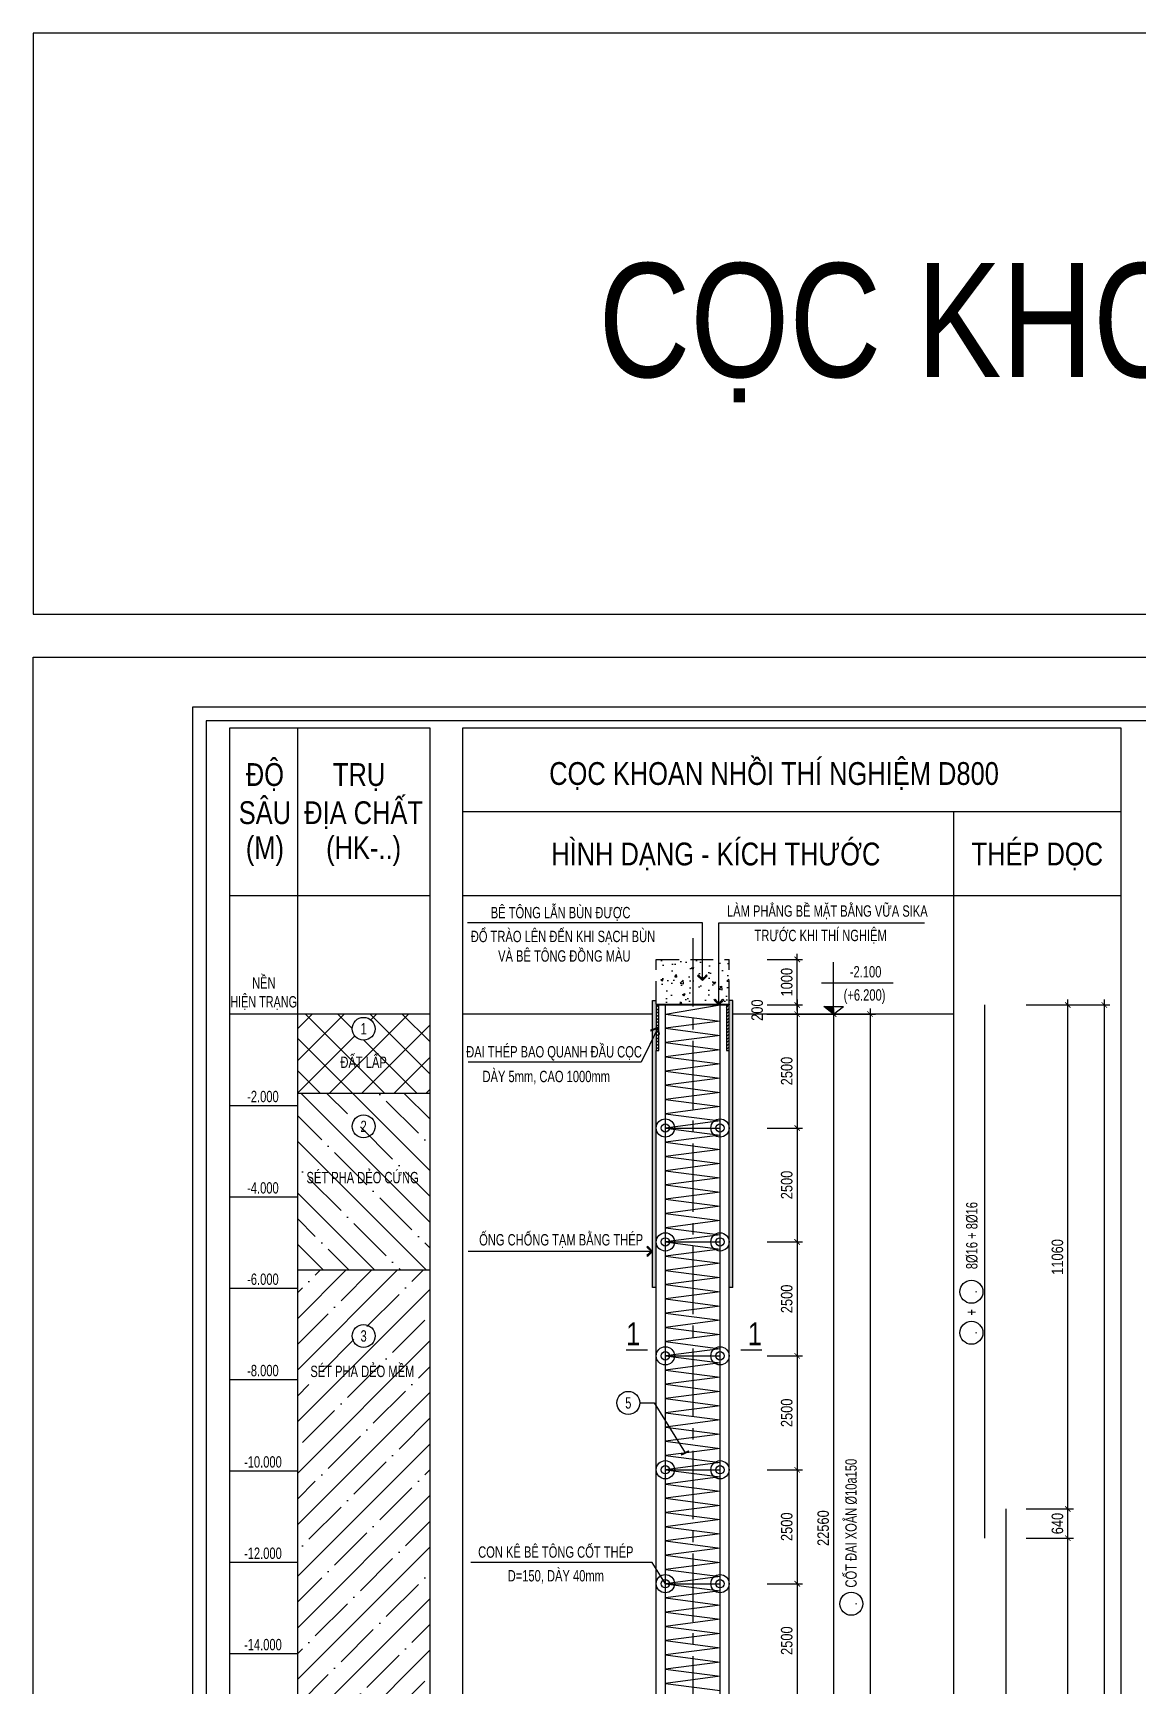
# Model space of a CAD drawing. Extents: x 171424 to 249266, y 74893 to 149166.
# Drawn here: x 171448 to 177512, y 140098 to 149166 of the extents above; entities that cross this region are included whole.
import ezdxf
from ezdxf.enums import TextEntityAlignment as Align

# ---------------------------------------------------------------- set-up
doc = ezdxf.new("R2010")
doc.units = 0
doc.header["$LTSCALE"] = 500
doc.header["$MEASUREMENT"] = 0
doc.header["$PDMODE"] = 3
doc.linetypes.add('CENTER2', pattern=[1.125, 0.75, -0.125, 0.125, -0.125])
doc.linetypes.add('HIDDEN', pattern=[0.375, 0.25, -0.125])
doc.layers.get('0').update_dxf_attribs({"linetype": 'CONTINUOUS'})
doc.layers.get('DEFPOINTS').update_dxf_attribs({"linetype": 'CONTINUOUS'})
for name, color, linetype in [('01.CDC.AXIS', 160, 'CENTER2'), ('02.CDC.DIM', 1, 'CONTINUOUS'), ('03.CDC.BORDER', 3, 'CONTINUOUS'), ('04.CDC.HIDDEN', 8, 'HIDDEN'), ('05.CDC.STEEL', 4, 'CONTINUOUS'), ('06.CDC.TEXT', 2, 'CONTINUOUS'), ('10.CDC.HATCH', 9, 'CONTINUOUS'), ('11.CDC.NOTE', 8, 'CONTINUOUS'), ('CDC-KHUNGTEN', 7, 'CONTINUOUS'), ('CDC.10.HATCH', 9, 'CONTINUOUS')]:
    doc.layers.add(name, color=color, linetype=linetype)
doc.styles.add('ARIAL', font='arial.ttf', dxfattribs={"width": 0.8})
doc.dimstyles.new('DIM100-25', dxfattribs={"dimtxt": 63, "dimasz": 30, "dimexe": 30, "dimexo": 0, "dimgap": 25, "dimtad": 1, "dimdec": 0, "dimlfac": 4, "dimzin": 0, "dimdsep": 46, "dimtxsty": 'ARIAL', "dimblk": 'ARCHTICK', "dimblk1": 'ARCHTICK', "dimblk2": 'D', "dimcen": 0, "dimdle": 30, "dimclrd": 1, "dimclre": 1, "dimclrt": 2, "dimadec": 0, "dimazin": 0, "dimtfac": 1, "dimtdec": 0, "dimtix": 1, "dimtofl": 0, "dimtmove": 2, "dimatfit": 3, "dimldrblk": 'ARCHTICK', "dimfxl": 1, "dimtolj": 1, "dimtzin": 0, "dimarcsym": 0})

# ---------------------------------------------------------------- blocks, each defined once
blk = doc.blocks.new('_ArchTick')
at = {"color": 0, "linetype": 'ByBlock', "const_width": 0.15}
blk.add_lwpolyline([(-0.5, -0.5), (0.5, 0.5)], dxfattribs=at)
blk = doc.blocks.new('*D257')
at = {"layer": '02.CDC.DIM', "color": 1, "lineweight": -2, "transparency": 16777216}
for p, q in [((175642.1, 143804.2), (175642.1, 144114.2)), ((175477.5, 144084.2), (175672.1, 144084.2)), ((175477.5, 143834.2), (175672.1, 143834.2))]:
    blk.add_line(p, q, dxfattribs=at)
at = {"layer": 'DEFPOINTS', "color": 0, "transparency": 16777216}
for p in [(175477.5, 144084.2), (175642.1, 144084.2), (175477.5, 143834.2)]:
    blk.add_point(p, dxfattribs=at)
at = {"layer": '02.CDC.DIM', "color": 1, "lineweight": -2, "transparency": 16777216, "xscale": 30, "yscale": 30, "zscale": 30}
for p, rotation in [((175642.1, 144084.2), 90), ((175642.1, 143834.2), 270)]:
    blk.add_blockref('_ArchTick', p, dxfattribs=dict(at, rotation=rotation))
at = {"layer": '02.CDC.DIM', "color": 2, "transparency": 16777216, "insert": (175585, 143959.2), "char_height": 63, "attachment_point": 5, "rotation": 90, "style": 'ARIAL'}
blk.add_mtext('\\A1;1000', dxfattribs=at)
blk = doc.blocks.new('D')
at = {"layer": '02.CDC.DIM'}
for p, q in [((-50, -50), (50, 50)), ((-86.75, 0), (86.75, 0))]:
    blk.add_line(p, q, dxfattribs=at)
blk = doc.blocks.new('*D258')
at = {"layer": '02.CDC.DIM', "color": 1, "lineweight": -2, "transparency": 16777216}
for p, q in [((176898.1, 143834.2), (177357.8, 143834.2)), ((177327.8, 143864.2), (177327.8, 132329.2)), ((176898.1, 132359.2), (177357.8, 132359.2))]:
    blk.add_line(p, q, dxfattribs=at)
at = {"layer": 'DEFPOINTS', "color": 0, "transparency": 16777216}
for p in [(176898.1, 143834.2), (176898.1, 132359.2), (177327.8, 132359.2)]:
    blk.add_point(p, dxfattribs=at)
at = {"layer": '02.CDC.DIM', "color": 1, "lineweight": -2, "transparency": 16777216, "xscale": 30, "yscale": 30, "zscale": 30}
for p, rotation in [((177327.8, 143834.2), 90), ((177327.8, 132359.2), 270)]:
    blk.add_blockref('_ArchTick', p, dxfattribs=dict(at, rotation=rotation))
at = {"layer": '02.CDC.DIM', "color": 2, "transparency": 16777216, "insert": (177270.6, 138096.7), "char_height": 63, "attachment_point": 5, "rotation": 90, "style": 'ARIAL'}
blk.add_mtext('\\A1;45900', dxfattribs=at)
blk = doc.blocks.new('*D261')
at = {"layer": '02.CDC.DIM', "color": 1, "lineweight": -2, "transparency": 16777216}
for p, q in [((177127.8, 138274.2), (177127.8, 140939.2)), ((176898.1, 140909.2), (177157.8, 140909.2)), ((176898.1, 138304.2), (177157.8, 138304.2))]:
    blk.add_line(p, q, dxfattribs=at)
at = {"layer": 'DEFPOINTS', "color": 0, "transparency": 16777216}
for p in [(176898.1, 140909.2), (177127.8, 140909.2), (176898.1, 138304.2)]:
    blk.add_point(p, dxfattribs=at)
at = {"layer": '02.CDC.DIM', "color": 1, "lineweight": -2, "transparency": 16777216, "xscale": 30, "yscale": 30, "zscale": 30}
for p, rotation in [((177127.8, 140909.2), 90), ((177127.8, 138304.2), 270)]:
    blk.add_blockref('_ArchTick', p, dxfattribs=dict(at, rotation=rotation))
at = {"layer": '02.CDC.DIM', "color": 2, "transparency": 16777216, "insert": (177070.6, 139606.7), "char_height": 63, "attachment_point": 5, "rotation": 90, "style": 'ARIAL'}
blk.add_mtext('\\A1;10420', dxfattribs=at)
blk = doc.blocks.new('*D262')
at = {"layer": '02.CDC.DIM', "color": 1, "lineweight": -2, "transparency": 16777216}
for p, q in [((177127.8, 140879.2), (177127.8, 141099.2)), ((176898.1, 141069.2), (177157.8, 141069.2)), ((176898.1, 140909.2), (177157.8, 140909.2))]:
    blk.add_line(p, q, dxfattribs=at)
at = {"layer": 'DEFPOINTS', "color": 0, "transparency": 16777216}
for p in [(176898.1, 141069.2), (177127.8, 141069.2), (176898.1, 140909.2)]:
    blk.add_point(p, dxfattribs=at)
at = {"layer": '02.CDC.DIM', "color": 1, "lineweight": -2, "transparency": 16777216, "xscale": 30, "yscale": 30, "zscale": 30}
for p, rotation in [((177127.8, 141069.2), 90), ((177127.8, 140909.2), 270)]:
    blk.add_blockref('_ArchTick', p, dxfattribs=dict(at, rotation=rotation))
at = {"layer": '02.CDC.DIM', "color": 2, "transparency": 16777216, "insert": (177070.6, 140989.2), "char_height": 63, "attachment_point": 5, "rotation": 90, "style": 'ARIAL'}
blk.add_mtext('\\A1;640', dxfattribs=at)
blk = doc.blocks.new('*D263')
at = {"layer": '02.CDC.DIM', "color": 1, "lineweight": -2, "transparency": 16777216}
for p, q in [((176898.1, 143834.2), (177157.8, 143834.2)), ((177127.8, 141039.2), (177127.8, 143864.2)), ((176898.1, 141069.2), (177157.8, 141069.2))]:
    blk.add_line(p, q, dxfattribs=at)
at = {"layer": 'DEFPOINTS', "color": 0, "transparency": 16777216}
for p in [(176898.1, 143834.2), (177127.8, 143834.2), (176898.1, 141069.2)]:
    blk.add_point(p, dxfattribs=at)
at = {"layer": '02.CDC.DIM', "color": 1, "lineweight": -2, "transparency": 16777216, "xscale": 30, "yscale": 30, "zscale": 30}
for p, rotation in [((177127.8, 143834.2), 90), ((177127.8, 141069.2), 270)]:
    blk.add_blockref('_ArchTick', p, dxfattribs=dict(at, rotation=rotation))
at = {"layer": '02.CDC.DIM', "color": 2, "transparency": 16777216, "insert": (177070.6, 142451.7), "char_height": 63, "attachment_point": 5, "rotation": 90, "style": 'ARIAL'}
blk.add_mtext('\\A1;11060', dxfattribs=at)
blk = doc.blocks.new('*D266')
at = {"layer": '02.CDC.DIM', "color": 1, "lineweight": -2, "transparency": 16777216}
for p, q in [((175475, 143784.2), (176072.1, 143784.2)), ((176042.1, 143814.2), (176042.1, 132304.2)), ((175475, 132334.2), (176072.1, 132334.2))]:
    blk.add_line(p, q, dxfattribs=at)
at = {"layer": 'DEFPOINTS', "color": 0, "transparency": 16777216}
for p in [(175475, 143784.2), (175475, 132334.2), (176042.1, 132334.2)]:
    blk.add_point(p, dxfattribs=at)
at = {"layer": '02.CDC.DIM', "color": 1, "lineweight": -2, "transparency": 16777216, "xscale": 30, "yscale": 30, "zscale": 30}
for p, rotation in [((176042.1, 143784.2), 90), ((176042.1, 132334.2), 270)]:
    blk.add_blockref('_ArchTick', p, dxfattribs=dict(at, rotation=rotation))
at = {"layer": '02.CDC.DIM', "color": 2, "transparency": 16777216, "insert": (175985, 138059.2), "char_height": 63, "attachment_point": 5, "rotation": 90, "style": 'ARIAL'}
blk.add_mtext('\\A1;45800', dxfattribs=at)
blk = doc.blocks.new('*D270')
at = {"layer": '02.CDC.DIM', "color": 1, "lineweight": -2, "transparency": 16777216}
for p, q in [((175475, 143784.2), (175872.1, 143784.2)), ((175842.1, 143814.2), (175842.1, 138114.2)), ((175475, 138144.2), (175872.1, 138144.2))]:
    blk.add_line(p, q, dxfattribs=at)
at = {"layer": 'DEFPOINTS', "color": 0, "transparency": 16777216}
for p in [(175475, 143784.2), (175475, 138144.2), (175842.1, 138144.2)]:
    blk.add_point(p, dxfattribs=at)
at = {"layer": '02.CDC.DIM', "color": 1, "lineweight": -2, "transparency": 16777216, "xscale": 30, "yscale": 30, "zscale": 30}
for p, rotation in [((175842.1, 143784.2), 90), ((175842.1, 138144.2), 270)]:
    blk.add_blockref('_ArchTick', p, dxfattribs=dict(at, rotation=rotation))
at = {"layer": '02.CDC.DIM', "color": 2, "transparency": 16777216, "insert": (175785, 140964.2), "char_height": 63, "attachment_point": 5, "rotation": 90, "style": 'ARIAL'}
blk.add_mtext('\\A1;22560', dxfattribs=at)
blk = doc.blocks.new('*D272')
at = {"layer": '02.CDC.DIM', "color": 1, "lineweight": -2, "transparency": 16777216}
for p, q in [((175477.5, 143834.2), (175672.1, 143834.2)), ((175642.1, 143864.2), (175642.1, 143754.2)), ((175477.5, 143784.2), (175672.1, 143784.2))]:
    blk.add_line(p, q, dxfattribs=at)
at = {"layer": 'DEFPOINTS', "color": 0, "transparency": 16777216}
for p in [(175477.5, 143834.2), (175477.5, 143784.2), (175642.1, 143784.2)]:
    blk.add_point(p, dxfattribs=at)
at = {"layer": '02.CDC.DIM', "color": 1, "lineweight": -2, "transparency": 16777216, "xscale": 30, "yscale": 30, "zscale": 30}
for p, rotation in [((175642.1, 143834.2), 90), ((175642.1, 143784.2), 270)]:
    blk.add_blockref('_ArchTick', p, dxfattribs=dict(at, rotation=rotation))
at = {"layer": '02.CDC.DIM', "color": 2, "transparency": 16777216, "insert": (175422.7, 143805.7), "char_height": 63, "attachment_point": 5, "rotation": 90, "style": 'ARIAL'}
blk.add_mtext('\\A1;200', dxfattribs=at)
blk = doc.blocks.new('*D278')
at = {"layer": '02.CDC.DIM', "color": 1, "lineweight": -2, "transparency": 16777216}
for p, q in [((175477.5, 143784.2), (175672.1, 143784.2)), ((175642.1, 143814.2), (175642.1, 143129.2)), ((175477.5, 143159.2), (175672.1, 143159.2))]:
    blk.add_line(p, q, dxfattribs=at)
at = {"layer": 'DEFPOINTS', "color": 0, "transparency": 16777216}
for p in [(175477.5, 143784.2), (175477.5, 143159.2), (175642.1, 143159.2)]:
    blk.add_point(p, dxfattribs=at)
at = {"layer": '02.CDC.DIM', "color": 1, "lineweight": -2, "transparency": 16777216, "xscale": 30, "yscale": 30, "zscale": 30}
for p, rotation in [((175642.1, 143784.2), 90), ((175642.1, 143159.2), 270)]:
    blk.add_blockref('_ArchTick', p, dxfattribs=dict(at, rotation=rotation))
at = {"layer": '02.CDC.DIM', "color": 2, "transparency": 16777216, "insert": (175585, 143471.7), "char_height": 63, "attachment_point": 5, "rotation": 90, "style": 'ARIAL'}
blk.add_mtext('\\A1;2500', dxfattribs=at)
blk = doc.blocks.new('*D279')
at = {"layer": '02.CDC.DIM', "color": 1, "lineweight": -2, "transparency": 16777216}
for p, q in [((175642.1, 143189.2), (175642.1, 142504.2)), ((175477.5, 143159.2), (175672.1, 143159.2)), ((175477.5, 142534.2), (175672.1, 142534.2))]:
    blk.add_line(p, q, dxfattribs=at)
at = {"layer": 'DEFPOINTS', "color": 0, "transparency": 16777216}
for p in [(175477.5, 143159.2), (175477.5, 142534.2), (175642.1, 142534.2)]:
    blk.add_point(p, dxfattribs=at)
at = {"layer": '02.CDC.DIM', "color": 1, "lineweight": -2, "transparency": 16777216, "xscale": 30, "yscale": 30, "zscale": 30}
for p, rotation in [((175642.1, 143159.2), 90), ((175642.1, 142534.2), 270)]:
    blk.add_blockref('_ArchTick', p, dxfattribs=dict(at, rotation=rotation))
at = {"layer": '02.CDC.DIM', "color": 2, "transparency": 16777216, "insert": (175585, 142846.7), "char_height": 63, "attachment_point": 5, "rotation": 90, "style": 'ARIAL'}
blk.add_mtext('\\A1;2500', dxfattribs=at)
blk = doc.blocks.new('*D280')
at = {"layer": '02.CDC.DIM', "color": 1, "lineweight": -2, "transparency": 16777216}
for p, q in [((175642.1, 142564.2), (175642.1, 141879.2)), ((175477.5, 142534.2), (175672.1, 142534.2)), ((175477.5, 141909.2), (175672.1, 141909.2))]:
    blk.add_line(p, q, dxfattribs=at)
at = {"layer": 'DEFPOINTS', "color": 0, "transparency": 16777216}
for p in [(175477.5, 142534.2), (175477.5, 141909.2), (175642.1, 141909.2)]:
    blk.add_point(p, dxfattribs=at)
at = {"layer": '02.CDC.DIM', "color": 1, "lineweight": -2, "transparency": 16777216, "xscale": 30, "yscale": 30, "zscale": 30}
for p, rotation in [((175642.1, 142534.2), 90), ((175642.1, 141909.2), 270)]:
    blk.add_blockref('_ArchTick', p, dxfattribs=dict(at, rotation=rotation))
at = {"layer": '02.CDC.DIM', "color": 2, "transparency": 16777216, "insert": (175585, 142221.7), "char_height": 63, "attachment_point": 5, "rotation": 90, "style": 'ARIAL'}
blk.add_mtext('\\A1;2500', dxfattribs=at)
blk = doc.blocks.new('*D281')
at = {"layer": '02.CDC.DIM', "color": 1, "lineweight": -2, "transparency": 16777216}
for p, q in [((175642.1, 141939.2), (175642.1, 141254.2)), ((175477.5, 141909.2), (175672.1, 141909.2)), ((175477.5, 141284.2), (175672.1, 141284.2))]:
    blk.add_line(p, q, dxfattribs=at)
at = {"layer": 'DEFPOINTS', "color": 0, "transparency": 16777216}
for p in [(175477.5, 141909.2), (175477.5, 141284.2), (175642.1, 141284.2)]:
    blk.add_point(p, dxfattribs=at)
at = {"layer": '02.CDC.DIM', "color": 1, "lineweight": -2, "transparency": 16777216, "xscale": 30, "yscale": 30, "zscale": 30}
for p, rotation in [((175642.1, 141909.2), 90), ((175642.1, 141284.2), 270)]:
    blk.add_blockref('_ArchTick', p, dxfattribs=dict(at, rotation=rotation))
at = {"layer": '02.CDC.DIM', "color": 2, "transparency": 16777216, "insert": (175585, 141596.7), "char_height": 63, "attachment_point": 5, "rotation": 90, "style": 'ARIAL'}
blk.add_mtext('\\A1;2500', dxfattribs=at)
blk = doc.blocks.new('*D282')
at = {"layer": '02.CDC.DIM', "color": 1, "lineweight": -2, "transparency": 16777216}
for p, q in [((175477.5, 141284.2), (175672.1, 141284.2)), ((175642.1, 141314.2), (175642.1, 140629.2)), ((175477.5, 140659.2), (175672.1, 140659.2))]:
    blk.add_line(p, q, dxfattribs=at)
at = {"layer": 'DEFPOINTS', "color": 0, "transparency": 16777216}
for p in [(175477.5, 141284.2), (175477.5, 140659.2), (175642.1, 140659.2)]:
    blk.add_point(p, dxfattribs=at)
at = {"layer": '02.CDC.DIM', "color": 1, "lineweight": -2, "transparency": 16777216, "xscale": 30, "yscale": 30, "zscale": 30}
for p, rotation in [((175642.1, 141284.2), 90), ((175642.1, 140659.2), 270)]:
    blk.add_blockref('_ArchTick', p, dxfattribs=dict(at, rotation=rotation))
at = {"layer": '02.CDC.DIM', "color": 2, "transparency": 16777216, "insert": (175585, 140971.7), "char_height": 63, "attachment_point": 5, "rotation": 90, "style": 'ARIAL'}
blk.add_mtext('\\A1;2500', dxfattribs=at)
blk = doc.blocks.new('*D283')
at = {"layer": '02.CDC.DIM', "color": 1, "lineweight": -2, "transparency": 16777216}
for p, q in [((175477.5, 140659.2), (175672.1, 140659.2)), ((175642.1, 140689.2), (175642.1, 140004.2)), ((175477.5, 140034.2), (175672.1, 140034.2))]:
    blk.add_line(p, q, dxfattribs=at)
at = {"layer": 'DEFPOINTS', "color": 0, "transparency": 16777216}
for p in [(175477.5, 140659.2), (175477.5, 140034.2), (175642.1, 140034.2)]:
    blk.add_point(p, dxfattribs=at)
at = {"layer": '02.CDC.DIM', "color": 1, "lineweight": -2, "transparency": 16777216, "xscale": 30, "yscale": 30, "zscale": 30}
for p, rotation in [((175642.1, 140659.2), 90), ((175642.1, 140034.2), 270)]:
    blk.add_blockref('_ArchTick', p, dxfattribs=dict(at, rotation=rotation))
at = {"layer": '02.CDC.DIM', "color": 2, "transparency": 16777216, "insert": (175585, 140346.7), "char_height": 63, "attachment_point": 5, "rotation": 90, "style": 'ARIAL'}
blk.add_mtext('\\A1;2500', dxfattribs=at)
blk = doc.blocks.new('KHUNG A1')
at = {"layer": 'CDC-KHUNGTEN'}
blk.add_lwpolyline([(10366.22, 712.17), (10366.22, 1278.17), (9655.22, 1278.17), (9655.22, 712.17)], close=True, dxfattribs=at)
at = {"layer": 'CDC.10.HATCH', "color": 8}
blk.add_lwpolyline([(9652.22, 709.17), (10447.22, 709.17), (10447.22, 1281.17), (9652.22, 1281.17)], close=True, dxfattribs=at)
at = {"layer": 'DEFPOINTS', "color": 1}
blk.add_lwpolyline([(9617.22, 698.17), (9617.22, 1292.17), (10458.22, 1292.17), (10458.22, 698.17), (9617.22, 698.17)], close=True, dxfattribs=at)

msp = doc.modelspace()

# ---------------------------------------------------------------- hatches: boundary and pattern name
at = {"layer": '10.CDC.HATCH'}
h = msp.add_hatch(dxfattribs=at)
h.set_pattern_fill('AR-CONC', color=256, scale=20, style=0)
h.set_pattern_definition([(50, (75977.15, 182547.87), (143.45204, -12.55043), [15, -165]), (355, (75977.15, 182547.87), (-27.75027, 150.43843), [12, -132]), (100.4514, (75989.1, 182546.83), (115.70188, 137.8879), [12.74804, -140.22842]), (46.1842, (75977.15, 182587.87), (213.4482, -33.1038), [22.5, -247.5]), (96.6356, (75994.93, 182585.12), (186.93254, 194.82357), [19.12206, -210.3426]), (351.1842, (75977.15, 182587.87), (186.9324, 194.8237), [18, -198]), (21, (75997.15, 182577.87), (119.38141, -80.52378), [15, -165]), (326, (75997.15, 182577.87), (48.66307, 145.03), [12, -132]), (71.4514, (76007.1, 182571.16), (168.04453, 64.5061), [12.74804, -140.22842]), (37.5, (75977.145, 182547.874), (2.43197, 66.57877), [0, -130.4, 0, -134, 0, -132.5]), (7.5, (75977.145, 182547.874), (52.613907, 78.88234), [0, -76.4, 0, -127.4, 0, -50.5]), (327.5, (75932.545, 182547.874), (106.764487, -4.510974), [0, -50, 0, -156, 0, -207]), (317.5, (75912.545, 182547.87), (116.63723, 20.021), [0, -65, 0, -103.6, 0, -147])])
h.paths.add_polyline_path([(175268.72, 143839.24), (175268.72, 144084.24), (175185.95, 144084.24), (175135.05, 143848.91), (175136.01, 143844.76), (175167.53, 143855.78), (175169.28, 143849.73), (175132.96, 143839.24)])
h.paths.add_polyline_path([(174868.72, 144084.24), (174868.72, 143839.24), (175132.96, 143839.24), (175122.48, 143875.56), (175128.53, 143877.31), (175135.05, 143848.91), (175185.95, 144084.24)])
for points in [[(174868.72, 143859.24), (174848.72, 143859.24), (174848.72, 143839.24), (174848.72, 143834.24), (174848.72, 143584.24), (174848.72, 142284.31), (174868.72, 142284.31)], [(175288.72, 143859.24), (175268.72, 143859.24), (175268.72, 143839.24), (175268.72, 143834.24), (175268.72, 143584.24), (175268.72, 142284.31), (175288.72, 142284.31)]]:
    msp.add_hatch(color=256, dxfattribs=at).paths.add_polyline_path(points)
h = msp.add_hatch(dxfattribs=at)
h.set_pattern_fill('ANSI31', color=256, scale=100, style=0)
h.set_pattern_definition([(45, (58001.496, 136430.644), (-8.8388348, 8.8388348), [])])
h.paths.add_polyline_path([(174883.72, 143784.24), (174883.72, 143834.24), (174868.72, 143834.24), (174868.72, 143584.24), (174883.72, 143584.24)])
h = msp.add_hatch(dxfattribs=at)
h.set_pattern_fill('ANSI31', color=256, scale=100, style=0)
h.set_pattern_definition([(45, (58386.496, 136430.644), (-8.8388348, 8.8388348), [])])
h.paths.add_polyline_path([(175268.72, 143784.24), (175268.72, 143834.24), (175253.72, 143834.24), (175253.72, 143584.24), (175268.72, 143584.24)])
h = msp.add_hatch(dxfattribs=at)
h.set_pattern_fill('ANSI37', color=256, scale=1000, style=0)
h.set_pattern_definition([(45, (90230.39, 5703.99), (-88.38835, 88.38835), []), (135, (90230.39, 5703.99), (-88.38835, -88.38835), [])])
h.paths.add_polyline_path([(173625.95, 143784.24), (172899.49, 143784.24), (172899.49, 143348.9), (173625.95, 143348.9)])
h.paths.add_polyline_path([(173200.22, 143703.58, -1), (173325.22, 143703.58, -1)], flags=16)
h.paths.add_polyline_path([(173242.26, 143656.71), (173283.19, 143656.71), (173283.19, 143750.46), (173242.26, 143750.46)], flags=8)
h.paths.add_polyline_path([(173112.3, 143465.78), (173396.38, 143465.78), (173396.38, 143604.17), (173112.3, 143604.17)], flags=24)
h = msp.add_hatch(dxfattribs=at)
h.set_pattern_fill('ANSI35', color=256, scale=800, angle=90, style=0)
h.set_pattern_definition([(135, (90230.4, 5703.99), (-141.42136, -141.42136), []), (135, (90230.4, 5845.41), (-141.42136, -141.42136), [250, -50, 0, -50])])
h.paths.add_polyline_path([(172899.49, 143348.9), (172899.49, 142378.5), (173625.95, 142378.5), (173625.95, 143348.9)])
h.paths.add_polyline_path([(173230.04, 143121.3), (173295.41, 143121.3), (173295.41, 143215.44), (173230.04, 143215.44)], flags=24)
h.paths.add_polyline_path([(172929.19, 142835), (173584.8, 142835), (173584.8, 142954.01), (172929.19, 142954.01)], flags=24)
h = msp.add_hatch(dxfattribs=at)
h.set_pattern_fill('ANSI35', color=256, scale=800, style=0)
h.set_pattern_definition([(45, (90230.4, 5703.99), (-141.42136, 141.42136), []), (45, (90371.82, 5703.99), (-141.42136, 141.42136), [250, -50, 0, -50])])
h.paths.add_polyline_path([(172899.49, 138271.74), (173625.95, 138271.74), (173625.95, 142378.5), (172899.49, 142378.5)])
h.paths.add_polyline_path([(173229.76, 141969.92), (173295.69, 141969.92), (173295.69, 142065.72), (173229.76, 142065.72)], flags=24)
h.paths.add_polyline_path([(172950.53, 141771.93), (173560.71, 141771.93), (173560.71, 141890.94), (172950.53, 141890.94)], flags=24)

# ---------------------------------------------------------------- linework, layer by layer
at = {"color": 4}
msp.add_lwpolyline([(171448.44, 145979.09), (192473.44, 145979.09), (192473.44, 149166.23), (171448.44, 149166.23)], close=True, dxfattribs=at)
at = {"layer": '01.CDC.AXIS'}
msp.add_line((175068.72, 144199.9), (175068.72, 132219.24), dxfattribs=at)
at = {"layer": '03.CDC.BORDER'}
for p, q in [((172899.49, 145355.41), (172899.49, 131255.83)), ((173807.35, 144895.41), (177418.59, 144895.41)), ((176500.08, 144895.41), (176500.08, 131255.83)), ((177418.59, 144895.41), (177418.59, 131255.83)), ((172528.44, 144435.41), (173625.95, 144435.41)), ((173807.35, 144435.41), (177418.59, 144435.41)), ((174848.72, 142284.31), (174848.72, 143859.24)), ((174848.72, 143859.24), (174868.72, 143859.24)), ((174868.72, 143839.24), (175268.72, 143839.24)), ((174868.72, 143839.24), (174868.72, 143834.24)), ((174868.72, 143834.24), (175268.72, 143834.24)), ((175288.72, 143859.24), (175268.72, 143859.24)), ((175268.72, 143839.24), (175268.72, 143834.24)), ((175288.72, 142284.31), (175288.72, 143859.24)), ((173625.95, 143784.24), (172528.44, 143784.24)), ((174848.72, 143784.24), (173807.35, 143784.24)), ((176500.08, 143784.24), (175288.72, 143784.24)), ((174868.72, 143159.24), (174868.72, 143584.24)), ((175268.72, 143159.24), (175268.72, 143584.24)), ((172528.44, 143283.11), (172899.49, 143283.11)), ((173625.95, 143348.9), (172899.49, 143348.9)), ((174868.72, 142534.24), (174868.72, 143159.24)), ((175268.72, 142534.24), (175268.72, 143159.24)), ((172528.44, 142781.97), (172899.49, 142781.97)), ((174868.72, 141909.24), (174868.72, 142534.24)), ((175268.72, 141909.24), (175268.72, 142534.24)), ((173625.95, 142378.5), (172899.49, 142378.5)), ((172528.44, 142280.83), (172899.49, 142280.83)), ((174868.72, 142284.31), (174848.72, 142284.31)), ((175288.72, 142284.31), (175268.72, 142284.31)), ((174868.72, 141284.24), (174868.72, 141909.24)), ((175268.72, 141284.24), (175268.72, 141909.24)), ((172528.44, 141779.7), (172899.49, 141779.7)), ((172528.44, 141278.56), (172899.49, 141278.56)), ((174868.72, 140659.24), (174868.72, 141284.24)), ((175268.72, 140659.24), (175268.72, 141284.24)), ((172528.44, 140777.42), (172899.49, 140777.42)), ((174868.72, 140034.24), (174868.72, 140659.24)), ((175268.72, 140034.24), (175268.72, 140659.24)), ((172528.44, 140276.29), (172899.49, 140276.29))]:
    msp.add_line(p, q, dxfattribs=at)
for points in [[(172528.44, 145355.41), (173625.95, 145355.41), (173625.95, 131255.83), (172528.44, 131255.83)], [(173807.35, 145355.41), (177418.59, 145355.41), (177418.59, 131255.83), (173807.35, 131255.83)]]:
    msp.add_lwpolyline(points, close=True, dxfattribs=at)
for centre, radius in [((174918.72, 143159.24), 50), ((175218.72, 143159.24), 50), ((174918.72, 143159.24), 23.06), ((175218.72, 143159.24), 23.06), ((174918.72, 142534.24), 50), ((174918.72, 142534.24), 23.06), ((175218.72, 142534.24), 50), ((175218.72, 142534.24), 23.06), ((174918.72, 141909.24), 50), ((174918.72, 141909.24), 23.06), ((175218.72, 141909.24), 50), ((175218.72, 141909.24), 23.06), ((174918.72, 141284.24), 50), ((174918.72, 141284.24), 23.06), ((175218.72, 141284.24), 50), ((175218.72, 141284.24), 23.06), ((174918.72, 140659.24), 50), ((174918.72, 140659.24), 23.06), ((175218.72, 140659.24), 50), ((175218.72, 140659.24), 23.06)]:
    msp.add_circle(centre, radius, dxfattribs=at)
at = {"layer": '04.CDC.HIDDEN'}
for p, q in [((174868.72, 144084.24), (175268.72, 144084.24)), ((174868.72, 143839.24), (174868.72, 144084.24)), ((175268.72, 143839.24), (175268.72, 144084.24))]:
    msp.add_line(p, q, dxfattribs=at)
at = {"layer": '05.CDC.STEEL'}
for p, q in [((174918.72, 143159.24), (174918.72, 143834.24)), ((174918.72, 143784.24), (175218.72, 143834.24)), ((175218.72, 143159.24), (175218.72, 143834.24)), ((176672.33, 140909.24), (176672.33, 143834.24)), ((175218.72, 143745.18), (174918.72, 143706.12)), ((175218.72, 143667.06), (174918.72, 143627.99)), ((175218.72, 143588.93), (174918.72, 143549.87)), ((175218.72, 143510.81), (174918.72, 143471.74)), ((175218.72, 143432.68), (174918.72, 143393.62)), ((175218.72, 143354.56), (174918.72, 143315.49)), ((175218.72, 143276.43), (174918.72, 143237.37)), ((175218.72, 143198.31), (174918.72, 143159.24)), ((174918.72, 143159.24), (175218.72, 143159.24)), ((174918.72, 142534.24), (174918.72, 143159.24)), ((174918.72, 143159.24), (175218.72, 143159.24)), ((175218.72, 143120.18), (174918.72, 143081.12)), ((175218.72, 142534.24), (175218.72, 143159.24)), ((175218.72, 143042.06), (174918.72, 143002.99)), ((175218.72, 142963.93), (174918.72, 142924.87)), ((175218.72, 142885.81), (174918.72, 142846.74)), ((175218.72, 142807.68), (174918.72, 142768.62)), ((175218.72, 142729.56), (174918.72, 142690.49)), ((175218.72, 142651.43), (174918.72, 142612.37)), ((175218.72, 142573.31), (174918.72, 142534.24)), ((174918.72, 142534.24), (175218.72, 142534.24)), ((174918.72, 141909.24), (174918.72, 142534.24)), ((174918.72, 142534.24), (175218.72, 142534.24)), ((175218.72, 142495.18), (174918.72, 142456.12)), ((175218.72, 141909.24), (175218.72, 142534.24)), ((175218.72, 142417.06), (174918.72, 142377.99)), ((175218.72, 142338.93), (174918.72, 142299.87)), ((175218.72, 142260.81), (174918.72, 142221.74)), ((175218.72, 142182.68), (174918.72, 142143.62)), ((175218.72, 142104.56), (174918.72, 142065.49)), ((175218.72, 142026.43), (174918.72, 141987.37)), ((175218.72, 141948.31), (174918.72, 141909.24)), ((174918.72, 141909.24), (175218.72, 141909.24)), ((174918.72, 141284.24), (174918.72, 141909.24)), ((174918.72, 141909.24), (175218.72, 141909.24)), ((175218.72, 141870.18), (174918.72, 141831.12)), ((175218.72, 141284.24), (175218.72, 141909.24)), ((175218.72, 141792.06), (174918.72, 141752.99)), ((175218.72, 141713.93), (174918.72, 141674.87)), ((175218.72, 141635.81), (174918.72, 141596.74)), ((175218.72, 141557.68), (174918.72, 141518.62)), ((175218.72, 141479.56), (174918.72, 141440.49)), ((175218.72, 141401.43), (174918.72, 141362.37)), ((175218.72, 141323.31), (174918.72, 141284.24)), ((174918.72, 141284.24), (175218.72, 141284.24)), ((174918.72, 140659.24), (174918.72, 141284.24)), ((174918.72, 141284.24), (175218.72, 141284.24)), ((175218.72, 140659.24), (175218.72, 141284.24)), ((175218.72, 141245.18), (174918.72, 141206.12)), ((175218.72, 141167.06), (174918.72, 141127.99)), ((175218.72, 141088.93), (174918.72, 141049.87)), ((175218.72, 141010.81), (174918.72, 140971.74)), ((176789.99, 138144.24), (176789.99, 141069.24)), ((175218.72, 140932.68), (174918.72, 140893.62)), ((175218.72, 140854.56), (174918.72, 140815.49)), ((175218.72, 140776.43), (174918.72, 140737.37)), ((175218.72, 140698.31), (174918.72, 140659.24)), ((174918.72, 140659.24), (175218.72, 140659.24)), ((174918.72, 140034.24), (174918.72, 140659.24)), ((174918.72, 140659.24), (175218.72, 140659.24)), ((175218.72, 140034.24), (175218.72, 140659.24)), ((175218.72, 140620.18), (174918.72, 140581.12)), ((175218.72, 140542.06), (174918.72, 140502.99)), ((175218.72, 140463.93), (174918.72, 140424.87)), ((175218.72, 140385.81), (174918.72, 140346.74)), ((175218.72, 140307.68), (174918.72, 140268.62)), ((175218.72, 140229.56), (174918.72, 140190.49)), ((175218.72, 140151.43), (174918.72, 140112.37))]:
    msp.add_line(p, q, dxfattribs=at)
for points in [[(174868.72, 143584.24), (174883.72, 143584.24), (174883.72, 143834.24), (174868.72, 143834.24)], [(175253.72, 143584.24), (175268.72, 143584.24), (175268.72, 143834.24), (175253.72, 143834.24)]]:
    msp.add_lwpolyline(points, close=True, dxfattribs=at)
at = {"layer": '10.CDC.HATCH'}
for p, q in [((174918.72, 143784.24), (175218.72, 143745.18)), ((174918.72, 143706.12), (175218.72, 143667.06)), ((174918.72, 143627.99), (175218.72, 143588.93)), ((174918.72, 143549.87), (175218.72, 143510.81)), ((174918.72, 143471.74), (175218.72, 143432.68)), ((174918.72, 143393.62), (175218.72, 143354.56)), ((174918.72, 143315.49), (175218.72, 143276.43)), ((174918.72, 143237.37), (175218.72, 143198.31)), ((174918.72, 143159.24), (175218.72, 143120.18)), ((174918.72, 143081.12), (175218.72, 143042.06)), ((174918.72, 143002.99), (175218.72, 142963.93)), ((174918.72, 142924.87), (175218.72, 142885.81)), ((174918.72, 142846.74), (175218.72, 142807.68)), ((174918.72, 142768.62), (175218.72, 142729.56)), ((174918.72, 142690.49), (175218.72, 142651.43)), ((174918.72, 142612.37), (175218.72, 142573.31)), ((174918.72, 142534.24), (175218.72, 142495.18)), ((174918.72, 142456.12), (175218.72, 142417.06)), ((174918.72, 142377.99), (175218.72, 142338.93)), ((174918.72, 142299.87), (175218.72, 142260.81)), ((174918.72, 142221.74), (175218.72, 142182.68)), ((174918.72, 142143.62), (175218.72, 142104.56)), ((174918.72, 142065.49), (175218.72, 142026.43)), ((174918.72, 141987.37), (175218.72, 141948.31)), ((174918.72, 141909.24), (175218.72, 141870.18)), ((174918.72, 141831.12), (175218.72, 141792.06)), ((174918.72, 141752.99), (175218.72, 141713.93)), ((174918.72, 141674.87), (175218.72, 141635.81)), ((174918.72, 141596.74), (175218.72, 141557.68)), ((174918.72, 141518.62), (175218.72, 141479.56)), ((174918.72, 141440.49), (175218.72, 141401.43)), ((174918.72, 141362.37), (175218.72, 141323.31)), ((174918.72, 141284.24), (175218.72, 141245.18)), ((174918.72, 141206.12), (175218.72, 141167.06)), ((174918.72, 141127.99), (175218.72, 141088.93)), ((174918.72, 141049.87), (175218.72, 141010.81)), ((174918.72, 140971.74), (175218.72, 140932.68)), ((174918.72, 140893.62), (175218.72, 140854.56)), ((174918.72, 140815.49), (175218.72, 140776.43)), ((174918.72, 140737.37), (175218.72, 140698.31)), ((174918.72, 140659.24), (175218.72, 140620.18)), ((174918.72, 140581.12), (175218.72, 140542.06)), ((174918.72, 140502.99), (175218.72, 140463.93)), ((174918.72, 140424.87), (175218.72, 140385.81)), ((174918.72, 140346.74), (175218.72, 140307.68)), ((174918.72, 140268.62), (175218.72, 140229.56)), ((174918.72, 140190.49), (175218.72, 140151.43)), ((174918.72, 140112.37), (175218.72, 140073.31))]:
    msp.add_line(p, q, dxfattribs=at)
at = {"layer": '11.CDC.NOTE'}
for p, q in [((175842.14, 143784.24), (175842.14, 144068.41)), ((175775.23, 143955.18), (176169.36, 143955.18)), ((175842.14, 143784.24), (175788.14, 143825.63)), ((175788.14, 143825.63), (175896.14, 143825.63)), ((175842.14, 143784.24), (175896.14, 143825.63)), ((175699.51, 143784.24), (175984.76, 143784.24))]:
    msp.add_line(p, q, dxfattribs=at)
for points in [[(175122.07, 143968.07), (175148.8, 143994.8), (175144.34, 143999.25), (175122.07, 143974.37), (175099.8, 143999.25), (175095.34, 143994.8), (175122.07, 143968.07), (175122.07, 143968.07), (175122.07, 144284.42), (173832.63, 144284.42)], [(175212.44, 143834.56), (175185.71, 143861.29), (175190.16, 143865.75), (175212.44, 143840.86), (175234.71, 143865.75), (175239.17, 143861.29), (175212.44, 143834.56), (175212.44, 143834.56), (175212.44, 144284.42), (176341.51, 144284.42)], [(174878.56, 143709.75), (174837.85, 143695.53), (174838.79, 143693.19), (174877.58, 143707.43), (174884.76, 143673.79), (174887.09, 143674.73), (174878.56, 143709.75), (174786.13, 143521.08), (173837.21, 143521.08)], [(174848.72, 142482.52), (174821.99, 142509.25), (174817.54, 142504.79), (174842.42, 142482.52), (174817.54, 142460.24), (174821.99, 142455.79), (174848.72, 142482.52), (174848.72, 142482.52), (173837.21, 142482.52)], [(174778.29, 141651.04), (174858.14, 141651.04), (175026.6, 141376.41)], [(174918.72, 140659.24), (174846.38, 140775.83), (173850.41, 140775.83)]]:
    msp.add_lwpolyline(points, dxfattribs=at)
at = {"layer": '11.CDC.NOTE', "const_width": 10}
msp.add_lwpolyline([(175004.6, 141366.16), (175048.6, 141386.67)], dxfattribs=at)
at = {"layer": '11.CDC.NOTE'}
for centre, radius in [((173262.72, 143703.58), 62.5), ((173262.72, 143168.24), 62.5), ((176598.48, 142260.85), 63), ((176598.48, 142035.72), 63), ((173262.72, 142018.24), 62.5), ((174715.29, 141651.04), 63), ((175938.96, 140549.12), 63)]:
    msp.add_circle(centre, radius, dxfattribs=at)
msp.add_solid([(175788.14, 143825.63), (175842.14, 143784.24), (175842.14, 143825.63), (175842.14, 143784.24)], dxfattribs=at)

# ---------------------------------------------------------------- block references
at = {"xscale": 25, "yscale": 25, "zscale": 25}
msp.add_blockref('KHUNG A1', (-68982.15, 113438.58), dxfattribs=at)

# ---------------------------------------------------------------- texts
at = {"layer": '06.CDC.TEXT', "style": 'ARIAL', "width": 0.8}
for s, height, p in [('CỌC KHOAN NHỒI THÍ NGHIỆM D800 + D1000', 625, (182148.67, 147278.84)), ('ĐỘ', 125, (172720.92, 145035.86)), ('CỌC KHOAN NHỒI THÍ NGHIỆM D800', 125, (175515.13, 145041.53)), ('TRỤ ', 125, (173257.11, 145035.86)), ('SÂU', 125, (172720.92, 144826.64)), ('ĐỊA CHẤT', 125, (173262.63, 144826.64)), ('(M)', 125, (172720.92, 144634.78)), ('(HK-..)', 125, (173262.63, 144634.78)), ('HÌNH DẠNG - KÍCH THƯỚC', 125, (175195.71, 144599.96)), ('THÉP DỌC', 125, (176960.03, 144599.96)), ('%%U1 ', 125, (174761.86, 141967.72)), ('%%U 1', 125, (175390.71, 141967.72))]:
    msp.add_text(s, height=height, dxfattribs=at).set_placement(p, align=Align.CENTER)
at = {"layer": '06.CDC.TEXT', "style": 'ARIAL'}
for s, width, p in [('BÊ TÔNG LẪN BÙN ĐƯỢC', 0.7, (173960.57, 144309.54)), ('LÀM PHẲNG BỀ MẶT BẰNG VỮA SIKA', 0.7, (175256.92, 144318.41)), ('ĐỔ TRÀO LÊN ĐẾN KHI SẠCH BÙN', 0.7, (173850.82, 144178.98)), ('TRƯỚC KHI THÍ NGHIỆM', 0.7, (175408.18, 144184.35)), ('VÀ BÊ TÔNG ĐỒNG MÀU', 0.7, (174000.72, 144071.69)), ('NỀN', 0.7, (172650.34, 143924.09)), ('(+6.200)', 0.7, (175897.34, 143857.83)), ('HIỆN TRẠNG', 0.68, (172531.1, 143820.48)), ('ĐẤT LẤP', 0.7, (173135.37, 143488.84)), ('ĐAI THÉP BAO QUANH ĐẦU CỌC', 0.7, (173825.72, 143546.21)), ('DÀY 5mm, CAO 1000mm', 0.7, (173915.15, 143410.71)), ('SÉT PHA DẺO CỨNG', 0.7, (172949.03, 142855.9)), ('ỐNG CHỐNG TẠM BẰNG THÉP', 0.7, (173896.78, 142514.66)), ('SÉT PHA DẺO MỀM', 0.7, (172970.37, 141792.83))]:
    msp.add_text(s, height=62.5, dxfattribs=dict(at, width=width)).set_placement(p)
at = {"layer": '06.CDC.TEXT', "style": 'ARIAL', "width": 0.7}
for s, p in [('-2.100', (176017.74, 144016.53)), ('-2.000', (172709.96, 143331.97)), ('-4.000', (172709.96, 142830.84)), ('-6.000', (172709.96, 142329.7)), ('-8.000', (172709.96, 141828.56)), ('-10.000', (172709.96, 141327.43)), ('-12.000', (172709.96, 140826.29)), ('-14.000', (172709.96, 140325.15))]:
    msp.add_text(s, height=62.5, dxfattribs=at).set_placement(p, align=Align.MIDDLE)
for s, p in [('1', (173262.72, 143703.58)), ('2', (173262.72, 143168.24)), ('3', (173262.72, 142018.24)), ('5', (174715.29, 141651.04)), ('CON KÊ BÊ TÔNG CỐT THÉP', (174317.44, 140832.98)), ('D=150, DÀY 40mm', (174317.44, 140702.85))]:
    msp.add_text(s, height=62.5, dxfattribs=at).set_placement(p, align=Align.MIDDLE_CENTER)
msp.add_text('8%%C16 + 8%%C16', height=62.5, rotation=90, dxfattribs=at).set_placement((176600.19, 142569.01), align=Align.MIDDLE)
for s, p in [('.', (176598.48, 142260.85)), ('+', (176598.48, 142148.62)), ('.', (176598.48, 142035.72)), ('.', (175938.96, 140549.12))]:
    msp.add_text(s, height=62.5, rotation=90, dxfattribs=at).set_placement(p, align=Align.MIDDLE_CENTER)
msp.add_text('CỐT ĐAI XOẮN %%C10a150', height=62.5, rotation=90, dxfattribs=at).set_placement((175968.94, 140638.11))

# ---------------------------------------------------------------- dimensions: what is measured, and where the dimension line sits
at = {"layer": '02.CDC.DIM'}
for base, p1, p2, angle, picture, middle in [((175642.14, 144084.24), (175477.47, 143834.24), (175477.47, 144084.24), 270, '*D257', (175584.97, 143959.24)), ((177327.78, 132359.24), (176898.13, 143834.24), (176898.13, 132359.24), 270, '*D258', (177270.61, 138096.74)), ((177127.78, 143834.24), (176898.13, 141069.24), (176898.13, 143834.24), 270, '*D263', (177070.61, 142451.74)), ((176042.14, 132334.24), (175474.96, 143784.24), (175474.96, 132334.24), 270, '*D266', (175984.97, 138059.24)), ((175842.14, 138144.24), (175474.96, 143784.24), (175474.96, 138144.24), 270, '*D270', (175784.97, 140964.24)), ((175642.14, 143159.24), (175477.47, 143784.24), (175477.47, 143159.24), 90, '*D278', (175584.97, 143471.74)), ((175642.14, 142534.24), (175477.47, 143159.24), (175477.47, 142534.24), 90, '*D279', (175584.97, 142846.74)), ((175642.14, 141909.24), (175477.47, 142534.24), (175477.47, 141909.24), 90, '*D280', (175584.97, 142221.74)), ((175642.14, 141284.24), (175477.47, 141909.24), (175477.47, 141284.24), 90, '*D281', (175584.97, 141596.74)), ((175642.14, 140659.24), (175477.47, 141284.24), (175477.47, 140659.24), 90, '*D282', (175584.97, 140971.74)), ((177127.78, 140909.24), (176898.13, 138304.24), (176898.13, 140909.24), 270, '*D261', (177070.61, 139606.74)), ((175642.14, 140034.24), (175477.47, 140659.24), (175477.47, 140034.24), 90, '*D283', (175584.97, 140346.74))]:
    dim = msp.add_linear_dim(base=base, p1=p1, p2=p2, angle=angle, dimstyle='DIM100-25', dxfattribs=at)
    dim.commit()
    dim.dimension.update_dxf_attribs({"geometry": picture, "text_midpoint": middle})
for base, p1, p2, angle, picture, middle in [((175642.14, 143784.24), (175477.47, 143834.24), (175477.47, 143784.24), 90, '*D272', (175422.72, 143805.71)), ((177127.78, 141069.24), (176898.13, 140909.24), (176898.13, 141069.24), 270, '*D262', (177070.61, 140989.24))]:
    dim = msp.add_linear_dim(base=base, p1=p1, p2=p2, angle=angle, dimstyle='DIM100-25', dxfattribs=at)
    dim.commit()
    dim.dimension.update_dxf_attribs({"geometry": picture, "text_midpoint": middle, "dimtype": 160})

doc.saveas('drawing.dxf')
